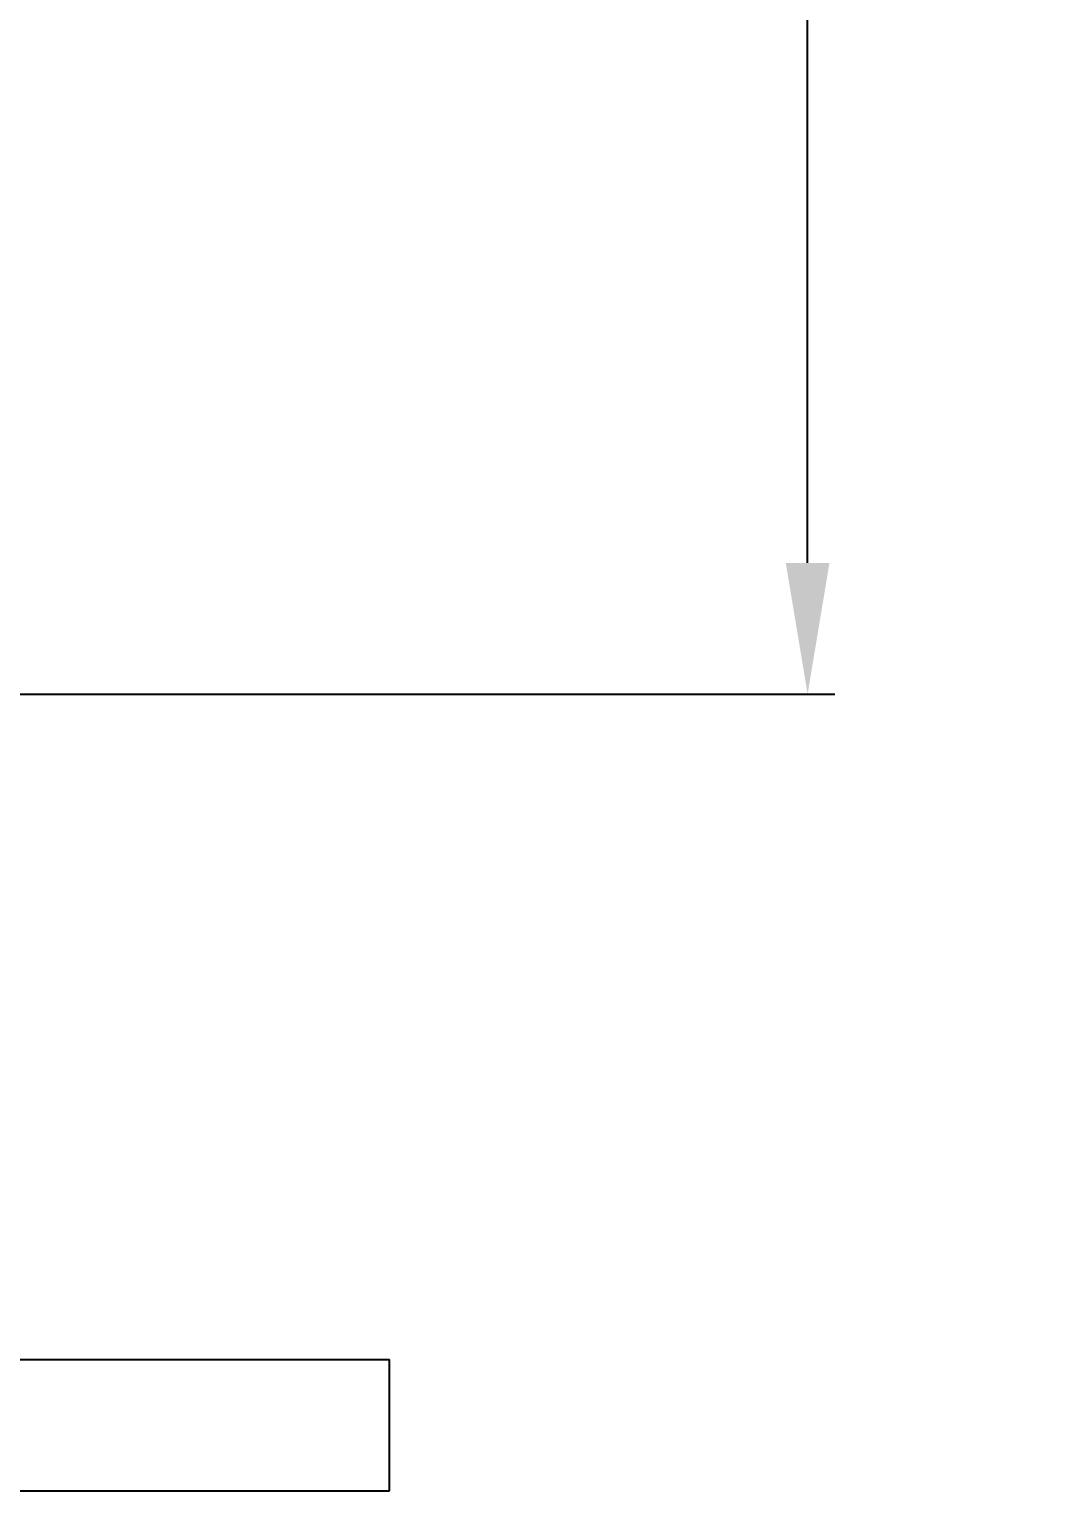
# Model space of a CAD drawing. Header units: millimetres. Extents: x 7392 to 8221, y 1108 to 2280.
# Drawn here: x 8066 to 8112.7, y 1445.8 to 1512.7 of the extents above; entities that cross this region are included whole.
import ezdxf

# ---------------------------------------------------------------- set-up
doc = ezdxf.new("R2010")
doc.units = ezdxf.units.MM
doc.layers.add('DIM', color=3, linetype='Continuous', lineweight=9)
doc.styles.get("Standard").update_dxf_attribs({"font": 'arial.ttf'})
doc.dimstyles.new('사본(2) STANDARD', dxfattribs={"dimscale": 0, "dimtxt": 4, "dimasz": 4, "dimexe": 1.25, "dimexo": 0.625, "dimgap": 1.5, "dimtad": 3, "dimtih": 1, "dimtoh": 1, "dimdec": 1, "dimzin": 9, "dimdsep": 46, "dimtxsty": 'Standard', "dimcen": 2.5, "dimclrd": 3, "dimclre": 3, "dimclrt": 4, "dimadec": 0, "dimazin": 0, "dimtfac": 1, "dimtdec": 1, "dimtmove": 0, "dimatfit": 3, "dimfxl": 1.25, "dimtfill": 1, "dimtolj": 1, "dimtzin": 0, "dimarcsym": 0})

# ---------------------------------------------------------------- blocks, each defined once
blk = doc.blocks.new('*D37')
at = {"layer": 'Defpoints', "color": 0, "transparency": 16777216}
for p in [(8047.404, 1678.496), (8063.404, 1482.296), (8101.611, 1482.296)]:
    blk.add_point(p, dxfattribs=at)
at = {"layer": 'DIM', "color": 3, "lineweight": -2, "transparency": 16777216}
for p, q in [((8048.029, 1678.496), (8102.861, 1678.496)), ((8101.611, 1672.496), (8101.611, 1584.959)), ((8101.611, 1488.296), (8101.611, 1575.832)), ((8064.029, 1482.296), (8102.861, 1482.296))]:
    blk.add_line(p, q, dxfattribs=at)
at = {"layer": 'DIM', "color": 3, "transparency": 16777216}
for points in [[(8100.611, 1672.496), (8102.611, 1672.496), (8101.611, 1678.496)], [(8100.611, 1488.296), (8102.611, 1488.296), (8101.611, 1482.296)]]:
    blk.add_solid(points, dxfattribs=at)
at = {"layer": 'DIM', "color": 4, "transparency": 16777216, "insert": (8101.611, 1580.396), "char_height": 6, "attachment_point": 5, "bg_fill": 3, "box_fill_scale": 1.1, "bg_fill_color": 256, "bg_fill_true_color": 13158600, "bg_fill_transparency": 0}
blk.add_mtext('\\A1;196.2', dxfattribs=at)

msp = doc.modelspace()

# ---------------------------------------------------------------- linework, layer by layer
for p, q in [((7992.475, 1451.838), (8082.475, 1451.838)), ((8082.475, 1445.838), (8082.475, 1451.838)), ((7992.475, 1445.838), (8082.475, 1445.838))]:
    msp.add_line(p, q)

# ---------------------------------------------------------------- dimensions: what is measured, and where the dimension line sits
at = {"layer": 'DIM'}
dim = msp.add_linear_dim(base=(8101.611, 1482.296), p1=(8047.404, 1678.496), p2=(8063.404, 1482.296), angle=90, dimstyle='사본(2) STANDARD', override={"dimscale": 1, "dimtxt": 6, "dimasz": 6, "dimtad": 0}, dxfattribs=at)
dim.commit()
dim.dimension.update_dxf_attribs({"geometry": '*D37', "text_midpoint": (8101.611, 1580.396)})

doc.saveas('drawing.dxf')
